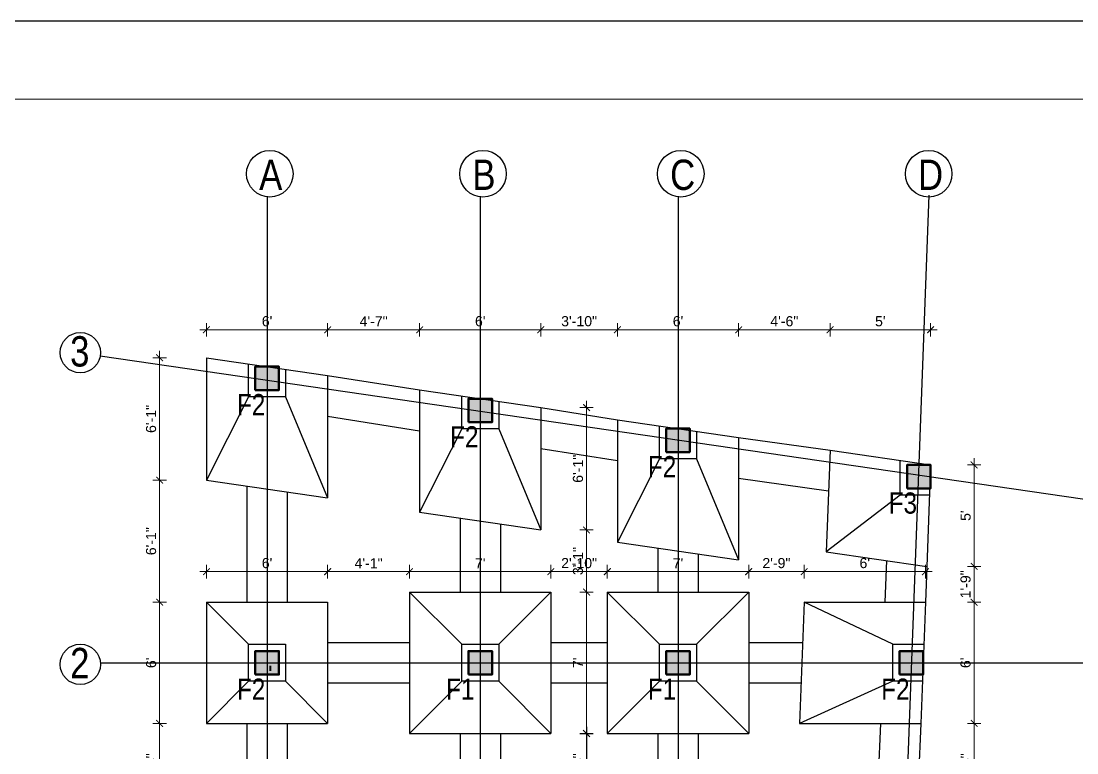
# Model space of a CAD drawing. Header units: inches. Extents: x 149715 to 152893, y -16726 to -14478.
# Drawn here: x 150453 to 151080, y -14913 to -14478 of the extents above; entities that cross this region are included whole.
import ezdxf

# ---------------------------------------------------------------- set-up
doc = ezdxf.new("R2010")
doc.units = ezdxf.units.IN
doc.header["$LTSCALE"] = 0.5
doc.header["$MEASUREMENT"] = 0
doc.header["$PDMODE"] = 66
for name, color, linetype, lineweight in [('C-COLUMN', 1, 'Continuous', 50), ('DIM 1-100', 4, 'Continuous', 13), ('ELE1', 3, 'Continuous', 9), ('Toilet', 7, 'Continuous', 25), ('wall', 1, 'Continuous', 40)]:
    doc.layers.add(name, color=color, linetype=linetype, lineweight=lineweight)
doc.styles.add('ordinary', font='ARIALN.TTF')
doc.styles.get("Standard").update_dxf_attribs({"font": 'arial.ttf'})
doc.dimstyles.new('1 by 96', dxfattribs={"dimtxt": 6, "dimasz": 4, "dimexe": 4, "dimexo": 4, "dimgap": 2, "dimtad": 1, "dimdec": 0, "dimzin": 0, "dimdsep": 46, "dimlunit": 4, "dimtxsty": 'Standard', "dimblk": 'ARCHTICK', "dimcen": 0, "dimdle": 4, "dimadec": 0, "dimazin": 0, "dimtfac": 1, "dimtdec": 0, "dimtix": 1, "dimtofl": 0, "dimtmove": 1, "dimatfit": 3, "dimldrblk": 'ARCHTICK', "dimfxl": 4, "dimfxlon": 1, "dimtolj": 1, "dimtzin": 0, "dimlwd": -1, "dimlwe": -1, "dimarcsym": 0})

# ---------------------------------------------------------------- blocks, each defined once
blk = doc.blocks.new('_ArchTick')
at = {"color": 0, "linetype": 'ByBlock', "const_width": 0.15}
blk.add_lwpolyline([(-0.5, -0.5), (0.5, 0.5)], dxfattribs=at)
blk = doc.blocks.new('*D1144')
at = {"layer": 'Defpoints', "color": 0, "transparency": 16777216}
for p in [(150635.29, -14661.72), (150563.29, -14678.31), (150635.29, -14688.8)]:
    blk.add_point(p, dxfattribs=at)
at = {"layer": 'DIM 1-100', "color": 0, "transparency": 16777216}
for p, q in [((150563.29, -14665.72), (150563.29, -14657.72)), ((150635.29, -14665.72), (150635.29, -14657.72)), ((150559.29, -14661.72), (150639.29, -14661.72))]:
    blk.add_line(p, q, dxfattribs=at)
at = {"layer": 'DIM 1-100', "color": 0, "transparency": 16777216, "xscale": 4, "yscale": 4, "zscale": 4, "rotation": 180}
blk.add_blockref('_ArchTick', (150563.29, -14661.72), dxfattribs=at)
at = {"layer": 'DIM 1-100', "color": 0, "transparency": 16777216, "xscale": 4, "yscale": 4, "zscale": 4}
blk.add_blockref('_ArchTick', (150635.29, -14661.72), dxfattribs=at)
at = {"layer": 'DIM 1-100', "color": 0, "transparency": 16777216, "insert": (150599.29, -14656.66), "char_height": 6, "attachment_point": 5}
blk.add_mtext("\\A1;6'", dxfattribs=at)
blk = doc.blocks.new('*D1145')
at = {"layer": 'Defpoints', "color": 0, "transparency": 16777216}
for p in [(150689.94, -14661.72), (150635.29, -14688.8), (150689.94, -14697.43)]:
    blk.add_point(p, dxfattribs=at)
at = {"layer": 'DIM 1-100', "color": 0, "transparency": 16777216}
for p, q in [((150635.29, -14665.72), (150635.29, -14657.72)), ((150689.94, -14665.72), (150689.94, -14657.72)), ((150631.29, -14661.72), (150693.94, -14661.72))]:
    blk.add_line(p, q, dxfattribs=at)
at = {"layer": 'DIM 1-100', "color": 0, "transparency": 16777216, "xscale": 4, "yscale": 4, "zscale": 4, "rotation": 180}
blk.add_blockref('_ArchTick', (150635.29, -14661.72), dxfattribs=at)
at = {"layer": 'DIM 1-100', "color": 0, "transparency": 16777216, "xscale": 4, "yscale": 4, "zscale": 4}
blk.add_blockref('_ArchTick', (150689.94, -14661.72), dxfattribs=at)
at = {"layer": 'DIM 1-100', "color": 0, "transparency": 16777216, "insert": (150662.61, -14656.72), "char_height": 6, "attachment_point": 5}
blk.add_mtext('\\A1;4\'-7"', dxfattribs=at)
blk = doc.blocks.new('*D1146')
at = {"layer": 'Defpoints', "color": 0, "transparency": 16777216}
for p in [(150761.94, -14661.72), (150689.94, -14697.43), (150761.94, -14707.93)]:
    blk.add_point(p, dxfattribs=at)
at = {"layer": 'DIM 1-100', "color": 0, "transparency": 16777216}
for p, q in [((150689.94, -14665.72), (150689.94, -14657.72)), ((150761.94, -14665.72), (150761.94, -14657.72)), ((150685.94, -14661.72), (150765.94, -14661.72))]:
    blk.add_line(p, q, dxfattribs=at)
at = {"layer": 'DIM 1-100', "color": 0, "transparency": 16777216, "xscale": 4, "yscale": 4, "zscale": 4, "rotation": 180}
blk.add_blockref('_ArchTick', (150689.94, -14661.72), dxfattribs=at)
at = {"layer": 'DIM 1-100', "color": 0, "transparency": 16777216, "xscale": 4, "yscale": 4, "zscale": 4}
blk.add_blockref('_ArchTick', (150761.94, -14661.72), dxfattribs=at)
at = {"layer": 'DIM 1-100', "color": 0, "transparency": 16777216, "insert": (150725.94, -14656.66), "char_height": 6, "attachment_point": 5}
blk.add_mtext("\\A1;6'", dxfattribs=at)
blk = doc.blocks.new('*D1147')
at = {"layer": 'Defpoints', "color": 0, "transparency": 16777216}
for p in [(150807.44, -14661.72), (150761.94, -14707.93), (150807.44, -14715.17)]:
    blk.add_point(p, dxfattribs=at)
at = {"layer": 'DIM 1-100', "color": 0, "transparency": 16777216}
for p, q in [((150761.94, -14665.72), (150761.94, -14657.72)), ((150807.44, -14665.72), (150807.44, -14657.72)), ((150757.94, -14661.72), (150811.44, -14661.72))]:
    blk.add_line(p, q, dxfattribs=at)
at = {"layer": 'DIM 1-100', "color": 0, "transparency": 16777216, "xscale": 4, "yscale": 4, "zscale": 4, "rotation": 180}
blk.add_blockref('_ArchTick', (150761.94, -14661.72), dxfattribs=at)
at = {"layer": 'DIM 1-100', "color": 0, "transparency": 16777216, "xscale": 4, "yscale": 4, "zscale": 4}
blk.add_blockref('_ArchTick', (150807.44, -14661.72), dxfattribs=at)
at = {"layer": 'DIM 1-100', "color": 0, "transparency": 16777216, "insert": (150784.69, -14656.66), "char_height": 6, "attachment_point": 5}
blk.add_mtext('\\A1;3\'-10"', dxfattribs=at)
blk = doc.blocks.new('*D1148')
at = {"layer": 'Defpoints', "color": 0, "transparency": 16777216}
for p in [(150879.44, -14661.72), (150807.44, -14715.17), (150879.44, -14725.67)]:
    blk.add_point(p, dxfattribs=at)
at = {"layer": 'DIM 1-100', "color": 0, "transparency": 16777216}
for p, q in [((150807.44, -14665.72), (150807.44, -14657.72)), ((150879.44, -14665.72), (150879.44, -14657.72)), ((150803.44, -14661.72), (150883.44, -14661.72))]:
    blk.add_line(p, q, dxfattribs=at)
at = {"layer": 'DIM 1-100', "color": 0, "transparency": 16777216, "xscale": 4, "yscale": 4, "zscale": 4, "rotation": 180}
blk.add_blockref('_ArchTick', (150807.44, -14661.72), dxfattribs=at)
at = {"layer": 'DIM 1-100', "color": 0, "transparency": 16777216, "xscale": 4, "yscale": 4, "zscale": 4}
blk.add_blockref('_ArchTick', (150879.44, -14661.72), dxfattribs=at)
at = {"layer": 'DIM 1-100', "color": 0, "transparency": 16777216, "insert": (150843.44, -14656.66), "char_height": 6, "attachment_point": 5}
blk.add_mtext("\\A1;6'", dxfattribs=at)
blk = doc.blocks.new('*D1149')
at = {"layer": 'Defpoints', "color": 0, "transparency": 16777216}
for p in [(150933.78, -14661.72), (150879.44, -14725.67), (150933.78, -14733.32)]:
    blk.add_point(p, dxfattribs=at)
at = {"layer": 'DIM 1-100', "color": 0, "transparency": 16777216}
for p, q in [((150879.44, -14665.72), (150879.44, -14657.72)), ((150933.78, -14665.72), (150933.78, -14657.72)), ((150875.44, -14661.72), (150937.78, -14661.72))]:
    blk.add_line(p, q, dxfattribs=at)
at = {"layer": 'DIM 1-100', "color": 0, "transparency": 16777216, "xscale": 4, "yscale": 4, "zscale": 4, "rotation": 180}
blk.add_blockref('_ArchTick', (150879.44, -14661.72), dxfattribs=at)
at = {"layer": 'DIM 1-100', "color": 0, "transparency": 16777216, "xscale": 4, "yscale": 4, "zscale": 4}
blk.add_blockref('_ArchTick', (150933.78, -14661.72), dxfattribs=at)
at = {"layer": 'DIM 1-100', "color": 0, "transparency": 16777216, "insert": (150906.61, -14656.66), "char_height": 6, "attachment_point": 5}
blk.add_mtext('\\A1;4\'-6"', dxfattribs=at)
blk = doc.blocks.new('*D1150')
at = {"layer": 'Defpoints', "color": 0, "transparency": 16777216}
for p in [(150993.5, -14661.72), (150933.78, -14733.32), (150993.5, -14742.03)]:
    blk.add_point(p, dxfattribs=at)
at = {"layer": 'DIM 1-100', "color": 0, "transparency": 16777216}
for p, q in [((150933.78, -14665.72), (150933.78, -14657.72)), ((150993.5, -14665.72), (150993.5, -14657.72)), ((150929.78, -14661.72), (150997.5, -14661.72))]:
    blk.add_line(p, q, dxfattribs=at)
at = {"layer": 'DIM 1-100', "color": 0, "transparency": 16777216, "xscale": 4, "yscale": 4, "zscale": 4, "rotation": 180}
blk.add_blockref('_ArchTick', (150933.78, -14661.72), dxfattribs=at)
at = {"layer": 'DIM 1-100', "color": 0, "transparency": 16777216, "xscale": 4, "yscale": 4, "zscale": 4}
blk.add_blockref('_ArchTick', (150993.5, -14661.72), dxfattribs=at)
at = {"layer": 'DIM 1-100', "color": 0, "transparency": 16777216, "insert": (150963.64, -14656.67), "char_height": 6, "attachment_point": 5}
blk.add_mtext("\\A1;5'", dxfattribs=at)
blk = doc.blocks.new('*D1151')
at = {"layer": 'Defpoints', "color": 0, "transparency": 16777216}
for p in [(150563.29, -14678.31), (150535.46, -14751.07), (150563.29, -14751.07)]:
    blk.add_point(p, dxfattribs=at)
at = {"layer": 'DIM 1-100', "color": 0, "transparency": 16777216}
for p, q in [((150535.46, -14674.31), (150535.46, -14755.07)), ((150539.46, -14678.31), (150531.46, -14678.31)), ((150539.46, -14751.07), (150531.46, -14751.07))]:
    blk.add_line(p, q, dxfattribs=at)
at = {"layer": 'DIM 1-100', "color": 0, "transparency": 16777216, "xscale": 4, "yscale": 4, "zscale": 4}
for p, rotation in [((150535.46, -14678.31), 90), ((150535.46, -14751.07), 270)]:
    blk.add_blockref('_ArchTick', p, dxfattribs=dict(at, rotation=rotation))
at = {"layer": 'DIM 1-100', "color": 0, "transparency": 16777216, "insert": (150530.4, -14714.69), "char_height": 6, "attachment_point": 5, "rotation": 90}
blk.add_mtext('\\A1;6\'-1"', dxfattribs=at)
blk = doc.blocks.new('*D1152')
at = {"layer": 'Defpoints', "color": 0, "transparency": 16777216}
for p in [(150563.29, -14751.07), (150535.46, -14823.62), (150563.29, -14823.62)]:
    blk.add_point(p, dxfattribs=at)
at = {"layer": 'DIM 1-100', "color": 0, "transparency": 16777216}
for p, q in [((150539.46, -14751.07), (150531.46, -14751.07)), ((150535.46, -14747.07), (150535.46, -14827.62)), ((150539.46, -14823.62), (150531.46, -14823.62))]:
    blk.add_line(p, q, dxfattribs=at)
at = {"layer": 'DIM 1-100', "color": 0, "transparency": 16777216, "xscale": 4, "yscale": 4, "zscale": 4}
for p, rotation in [((150535.46, -14751.07), 90), ((150535.46, -14823.62), 270)]:
    blk.add_blockref('_ArchTick', p, dxfattribs=dict(at, rotation=rotation))
at = {"layer": 'DIM 1-100', "color": 0, "transparency": 16777216, "insert": (150530.4, -14787.35), "char_height": 6, "attachment_point": 5, "rotation": 90}
blk.add_mtext('\\A1;6\'-1"', dxfattribs=at)
blk = doc.blocks.new('*D1153')
at = {"layer": 'Defpoints', "color": 0, "transparency": 16777216}
for p in [(150563.29, -14823.62), (150535.46, -14895.62), (150563.29, -14895.62)]:
    blk.add_point(p, dxfattribs=at)
at = {"layer": 'DIM 1-100', "color": 0, "transparency": 16777216}
for p, q in [((150535.46, -14819.62), (150535.46, -14899.62)), ((150539.46, -14823.62), (150531.46, -14823.62)), ((150539.46, -14895.62), (150531.46, -14895.62))]:
    blk.add_line(p, q, dxfattribs=at)
at = {"layer": 'DIM 1-100', "color": 0, "transparency": 16777216, "xscale": 4, "yscale": 4, "zscale": 4}
for p, rotation in [((150535.46, -14823.62), 90), ((150535.46, -14895.62), 270)]:
    blk.add_blockref('_ArchTick', p, dxfattribs=dict(at, rotation=rotation))
at = {"layer": 'DIM 1-100', "color": 0, "transparency": 16777216, "insert": (150530.4, -14859.62), "char_height": 6, "attachment_point": 5, "rotation": 90}
blk.add_mtext("\\A1;6'", dxfattribs=at)
blk = doc.blocks.new('*D1154')
at = {"layer": 'Defpoints', "color": 0, "transparency": 16777216}
for p in [(150563.29, -14895.62), (150535.46, -14947.86), (150569.29, -14947.86)]:
    blk.add_point(p, dxfattribs=at)
at = {"layer": 'DIM 1-100', "color": 0, "transparency": 16777216}
for p, q in [((150539.46, -14895.62), (150531.46, -14895.62)), ((150535.46, -14891.62), (150535.46, -14951.86)), ((150539.46, -14947.86), (150531.46, -14947.86))]:
    blk.add_line(p, q, dxfattribs=at)
at = {"layer": 'DIM 1-100', "color": 0, "transparency": 16777216, "xscale": 4, "yscale": 4, "zscale": 4}
for p, rotation in [((150535.46, -14895.62), 90), ((150535.46, -14947.86), 270)]:
    blk.add_blockref('_ArchTick', p, dxfattribs=dict(at, rotation=rotation))
at = {"layer": 'DIM 1-100', "color": 0, "transparency": 16777216, "insert": (150530.46, -14921.74), "char_height": 6, "attachment_point": 5, "rotation": 90}
blk.add_mtext('\\A1;4\'-4"', dxfattribs=at)
blk = doc.blocks.new('*D1163')
at = {"layer": 'Defpoints', "color": 0, "transparency": 16777216}
for p in [(150993.5, -14742.03), (150991.24, -14802.33), (151019.36, -14802.33)]:
    blk.add_point(p, dxfattribs=at)
at = {"layer": 'DIM 1-100', "color": 0, "transparency": 16777216}
for p, q in [((151019.36, -14738.03), (151019.36, -14806.33)), ((151015.36, -14742.03), (151023.36, -14742.03)), ((151015.36, -14802.33), (151023.36, -14802.33))]:
    blk.add_line(p, q, dxfattribs=at)
at = {"layer": 'DIM 1-100', "color": 0, "transparency": 16777216, "xscale": 4, "yscale": 4, "zscale": 4}
for p, rotation in [((151019.36, -14742.03), 90), ((151019.36, -14802.33), 270)]:
    blk.add_blockref('_ArchTick', p, dxfattribs=dict(at, rotation=rotation))
at = {"layer": 'DIM 1-100', "color": 0, "transparency": 16777216, "insert": (151014.31, -14772.18), "char_height": 6, "attachment_point": 5, "rotation": 90}
blk.add_mtext("\\A1;5'", dxfattribs=at)
blk = doc.blocks.new('*D1164')
at = {"layer": 'Defpoints', "color": 0, "transparency": 16777216}
for p in [(150991.24, -14802.33), (150990.41, -14823.62), (151019.36, -14823.62)]:
    blk.add_point(p, dxfattribs=at)
at = {"layer": 'DIM 1-100', "color": 0, "transparency": 16777216}
for p, q in [((151015.36, -14802.33), (151023.36, -14802.33)), ((151019.36, -14798.33), (151019.36, -14827.62)), ((151015.36, -14823.62), (151023.36, -14823.62))]:
    blk.add_line(p, q, dxfattribs=at)
at = {"layer": 'DIM 1-100', "color": 0, "transparency": 16777216, "xscale": 4, "yscale": 4, "zscale": 4}
for p, rotation in [((151019.36, -14802.33), 90), ((151019.36, -14823.62), 270)]:
    blk.add_blockref('_ArchTick', p, dxfattribs=dict(at, rotation=rotation))
at = {"layer": 'DIM 1-100', "color": 0, "transparency": 16777216, "insert": (151014.29, -14812.98), "char_height": 6, "attachment_point": 5, "rotation": 90}
blk.add_mtext('\\A1;1\'-9"', dxfattribs=at)
blk = doc.blocks.new('*D1165')
at = {"layer": 'Defpoints', "color": 0, "transparency": 16777216}
for p in [(150990.41, -14823.62), (150987.71, -14895.62), (151019.36, -14895.62)]:
    blk.add_point(p, dxfattribs=at)
at = {"layer": 'DIM 1-100', "color": 0, "transparency": 16777216}
for p, q in [((151019.36, -14819.62), (151019.36, -14899.62)), ((151015.36, -14823.62), (151023.36, -14823.62)), ((151015.36, -14895.62), (151023.36, -14895.62))]:
    blk.add_line(p, q, dxfattribs=at)
at = {"layer": 'DIM 1-100', "color": 0, "transparency": 16777216, "xscale": 4, "yscale": 4, "zscale": 4}
for p, rotation in [((151019.36, -14823.62), 90), ((151019.36, -14895.62), 270)]:
    blk.add_blockref('_ArchTick', p, dxfattribs=dict(at, rotation=rotation))
at = {"layer": 'DIM 1-100', "color": 0, "transparency": 16777216, "insert": (151014.29, -14859.62), "char_height": 6, "attachment_point": 5, "rotation": 90}
blk.add_mtext("\\A1;6'", dxfattribs=at)
blk = doc.blocks.new('*D1166')
at = {"layer": 'Defpoints', "color": 0, "transparency": 16777216}
for p in [(150987.71, -14895.62), (150985.52, -14947.86), (151019.36, -14947.86)]:
    blk.add_point(p, dxfattribs=at)
at = {"layer": 'DIM 1-100', "color": 0, "transparency": 16777216}
for p, q in [((151015.36, -14895.62), (151023.36, -14895.62)), ((151019.36, -14891.62), (151019.36, -14951.86)), ((151015.36, -14947.86), (151023.36, -14947.86))]:
    blk.add_line(p, q, dxfattribs=at)
at = {"layer": 'DIM 1-100', "color": 0, "transparency": 16777216, "xscale": 4, "yscale": 4, "zscale": 4}
for p, rotation in [((151019.36, -14895.62), 90), ((151019.36, -14947.86), 270)]:
    blk.add_blockref('_ArchTick', p, dxfattribs=dict(at, rotation=rotation))
at = {"layer": 'DIM 1-100', "color": 0, "transparency": 16777216, "insert": (151014.36, -14921.74), "char_height": 6, "attachment_point": 5, "rotation": 90}
blk.add_mtext('\\A1;4\'-4"', dxfattribs=at)
blk = doc.blocks.new('*D1168')
at = {"layer": 'Defpoints', "color": 0, "transparency": 16777216}
for p in [(150635.29, -14805.46), (150563.29, -14823.62), (150635.29, -14823.62)]:
    blk.add_point(p, dxfattribs=at)
at = {"layer": 'DIM 1-100', "color": 0, "transparency": 16777216}
for p, q in [((150563.29, -14809.46), (150563.29, -14801.46)), ((150635.29, -14809.46), (150635.29, -14801.46)), ((150559.29, -14805.46), (150639.29, -14805.46))]:
    blk.add_line(p, q, dxfattribs=at)
at = {"layer": 'DIM 1-100', "color": 0, "transparency": 16777216, "xscale": 4, "yscale": 4, "zscale": 4, "rotation": 180}
blk.add_blockref('_ArchTick', (150563.29, -14805.46), dxfattribs=at)
at = {"layer": 'DIM 1-100', "color": 0, "transparency": 16777216, "xscale": 4, "yscale": 4, "zscale": 4}
blk.add_blockref('_ArchTick', (150635.29, -14805.46), dxfattribs=at)
at = {"layer": 'DIM 1-100', "color": 0, "transparency": 16777216, "insert": (150599.29, -14800.4), "char_height": 6, "attachment_point": 5}
blk.add_mtext("\\A1;6'", dxfattribs=at)
blk = doc.blocks.new('*D1169')
at = {"layer": 'Defpoints', "color": 0, "transparency": 16777216}
for p in [(150683.94, -14805.46), (150683.94, -14817.62), (150635.29, -14823.62)]:
    blk.add_point(p, dxfattribs=at)
at = {"layer": 'DIM 1-100', "color": 0, "transparency": 16777216}
for p, q in [((150635.29, -14809.46), (150635.29, -14801.46)), ((150683.94, -14809.46), (150683.94, -14801.46)), ((150631.29, -14805.46), (150687.94, -14805.46))]:
    blk.add_line(p, q, dxfattribs=at)
at = {"layer": 'DIM 1-100', "color": 0, "transparency": 16777216, "xscale": 4, "yscale": 4, "zscale": 4, "rotation": 180}
blk.add_blockref('_ArchTick', (150635.29, -14805.46), dxfattribs=at)
at = {"layer": 'DIM 1-100', "color": 0, "transparency": 16777216, "xscale": 4, "yscale": 4, "zscale": 4}
blk.add_blockref('_ArchTick', (150683.94, -14805.46), dxfattribs=at)
at = {"layer": 'DIM 1-100', "color": 0, "transparency": 16777216, "insert": (150659.61, -14800.45), "char_height": 6, "attachment_point": 5}
blk.add_mtext('\\A1;4\'-1"', dxfattribs=at)
blk = doc.blocks.new('*D1170')
at = {"layer": 'Defpoints', "color": 0, "transparency": 16777216}
for p in [(150767.94, -14805.46), (150683.94, -14817.62), (150767.94, -14817.62)]:
    blk.add_point(p, dxfattribs=at)
at = {"layer": 'DIM 1-100', "color": 0, "transparency": 16777216}
for p, q in [((150683.94, -14809.46), (150683.94, -14801.46)), ((150767.94, -14809.46), (150767.94, -14801.46)), ((150679.94, -14805.46), (150771.94, -14805.46))]:
    blk.add_line(p, q, dxfattribs=at)
at = {"layer": 'DIM 1-100', "color": 0, "transparency": 16777216, "xscale": 4, "yscale": 4, "zscale": 4, "rotation": 180}
blk.add_blockref('_ArchTick', (150683.94, -14805.46), dxfattribs=at)
at = {"layer": 'DIM 1-100', "color": 0, "transparency": 16777216, "xscale": 4, "yscale": 4, "zscale": 4}
blk.add_blockref('_ArchTick', (150767.94, -14805.46), dxfattribs=at)
at = {"layer": 'DIM 1-100', "color": 0, "transparency": 16777216, "insert": (150725.94, -14800.46), "char_height": 6, "attachment_point": 5}
blk.add_mtext("\\A1;7'", dxfattribs=at)
blk = doc.blocks.new('*D1171')
at = {"layer": 'Defpoints', "color": 0, "transparency": 16777216}
for p in [(150801.44, -14805.46), (150767.94, -14817.62), (150801.44, -14817.62)]:
    blk.add_point(p, dxfattribs=at)
at = {"layer": 'DIM 1-100', "color": 0, "transparency": 16777216}
for p, q in [((150767.94, -14809.46), (150767.94, -14801.46)), ((150801.44, -14809.46), (150801.44, -14801.46)), ((150763.94, -14805.46), (150805.44, -14805.46))]:
    blk.add_line(p, q, dxfattribs=at)
at = {"layer": 'DIM 1-100', "color": 0, "transparency": 16777216, "xscale": 4, "yscale": 4, "zscale": 4, "rotation": 180}
blk.add_blockref('_ArchTick', (150767.94, -14805.46), dxfattribs=at)
at = {"layer": 'DIM 1-100', "color": 0, "transparency": 16777216, "xscale": 4, "yscale": 4, "zscale": 4}
blk.add_blockref('_ArchTick', (150801.44, -14805.46), dxfattribs=at)
at = {"layer": 'DIM 1-100', "color": 0, "transparency": 16777216, "insert": (150784.69, -14800.4), "char_height": 6, "attachment_point": 5}
blk.add_mtext('\\A1;2\'-10"', dxfattribs=at)
blk = doc.blocks.new('*D1172')
at = {"layer": 'Defpoints', "color": 0, "transparency": 16777216}
for p in [(150885.44, -14805.46), (150801.44, -14817.62), (150885.44, -14817.62)]:
    blk.add_point(p, dxfattribs=at)
at = {"layer": 'DIM 1-100', "color": 0, "transparency": 16777216}
for p, q in [((150801.44, -14809.46), (150801.44, -14801.46)), ((150885.44, -14809.46), (150885.44, -14801.46)), ((150797.44, -14805.46), (150889.44, -14805.46))]:
    blk.add_line(p, q, dxfattribs=at)
at = {"layer": 'DIM 1-100', "color": 0, "transparency": 16777216, "xscale": 4, "yscale": 4, "zscale": 4, "rotation": 180}
blk.add_blockref('_ArchTick', (150801.44, -14805.46), dxfattribs=at)
at = {"layer": 'DIM 1-100', "color": 0, "transparency": 16777216, "xscale": 4, "yscale": 4, "zscale": 4}
blk.add_blockref('_ArchTick', (150885.44, -14805.46), dxfattribs=at)
at = {"layer": 'DIM 1-100', "color": 0, "transparency": 16777216, "insert": (150843.44, -14800.46), "char_height": 6, "attachment_point": 5}
blk.add_mtext("\\A1;7'", dxfattribs=at)
blk = doc.blocks.new('*D1173')
at = {"layer": 'Defpoints', "color": 0, "transparency": 16777216}
for p in [(150918.36, -14805.46), (150885.44, -14817.62), (150918.36, -14823.62)]:
    blk.add_point(p, dxfattribs=at)
at = {"layer": 'DIM 1-100', "color": 0, "transparency": 16777216}
for p, q in [((150885.44, -14809.46), (150885.44, -14801.46)), ((150918.36, -14809.46), (150918.36, -14801.46)), ((150881.44, -14805.46), (150922.36, -14805.46))]:
    blk.add_line(p, q, dxfattribs=at)
at = {"layer": 'DIM 1-100', "color": 0, "transparency": 16777216, "xscale": 4, "yscale": 4, "zscale": 4, "rotation": 180}
blk.add_blockref('_ArchTick', (150885.44, -14805.46), dxfattribs=at)
at = {"layer": 'DIM 1-100', "color": 0, "transparency": 16777216, "xscale": 4, "yscale": 4, "zscale": 4}
blk.add_blockref('_ArchTick', (150918.36, -14805.46), dxfattribs=at)
at = {"layer": 'DIM 1-100', "color": 0, "transparency": 16777216, "insert": (150901.9, -14800.4), "char_height": 6, "attachment_point": 5}
blk.add_mtext('\\A1;2\'-9"', dxfattribs=at)
blk = doc.blocks.new('*D1174')
at = {"layer": 'Defpoints', "color": 0, "transparency": 16777216}
for p in [(150990.41, -14805.46), (150918.36, -14823.62), (150990.41, -14823.62)]:
    blk.add_point(p, dxfattribs=at)
at = {"layer": 'DIM 1-100', "color": 0, "transparency": 16777216}
for p, q in [((150918.36, -14809.46), (150918.36, -14801.46)), ((150990.41, -14809.46), (150990.41, -14801.46)), ((150914.36, -14805.46), (150994.41, -14805.46))]:
    blk.add_line(p, q, dxfattribs=at)
at = {"layer": 'DIM 1-100', "color": 0, "transparency": 16777216, "xscale": 4, "yscale": 4, "zscale": 4, "rotation": 180}
blk.add_blockref('_ArchTick', (150918.36, -14805.46), dxfattribs=at)
at = {"layer": 'DIM 1-100', "color": 0, "transparency": 16777216, "xscale": 4, "yscale": 4, "zscale": 4}
blk.add_blockref('_ArchTick', (150990.41, -14805.46), dxfattribs=at)
at = {"layer": 'DIM 1-100', "color": 0, "transparency": 16777216, "insert": (150954.38, -14800.4), "char_height": 6, "attachment_point": 5}
blk.add_mtext("\\A1;6'", dxfattribs=at)
blk = doc.blocks.new('*D1175')
at = {"layer": 'Defpoints', "color": 0, "transparency": 16777216}
for p in [(150761.94, -14707.93), (150761.94, -14780.69), (150789.09, -14780.69)]:
    blk.add_point(p, dxfattribs=at)
at = {"layer": 'DIM 1-100', "color": 0, "transparency": 16777216}
for p, q in [((150785.09, -14707.93), (150793.09, -14707.93)), ((150789.09, -14703.93), (150789.09, -14784.69)), ((150785.09, -14780.69), (150793.09, -14780.69))]:
    blk.add_line(p, q, dxfattribs=at)
at = {"layer": 'DIM 1-100', "color": 0, "transparency": 16777216, "xscale": 4, "yscale": 4, "zscale": 4}
for p, rotation in [((150789.09, -14707.93), 90), ((150789.09, -14780.69), 270)]:
    blk.add_blockref('_ArchTick', p, dxfattribs=dict(at, rotation=rotation))
at = {"layer": 'DIM 1-100', "color": 0, "transparency": 16777216, "insert": (150784.02, -14744.31), "char_height": 6, "attachment_point": 5, "rotation": 90}
blk.add_mtext('\\A1;6\'-1"', dxfattribs=at)
blk = doc.blocks.new('*D1176')
at = {"layer": 'Defpoints', "color": 0, "transparency": 16777216}
for p in [(150761.94, -14780.69), (150767.94, -14817.62), (150789.09, -14817.62)]:
    blk.add_point(p, dxfattribs=at)
at = {"layer": 'DIM 1-100', "color": 0, "transparency": 16777216}
for p, q in [((150789.09, -14776.69), (150789.09, -14821.62)), ((150785.09, -14780.69), (150793.09, -14780.69)), ((150785.09, -14817.62), (150793.09, -14817.62))]:
    blk.add_line(p, q, dxfattribs=at)
at = {"layer": 'DIM 1-100', "color": 0, "transparency": 16777216, "xscale": 4, "yscale": 4, "zscale": 4}
for p, rotation in [((150789.09, -14780.69), 90), ((150789.09, -14817.62), 270)]:
    blk.add_blockref('_ArchTick', p, dxfattribs=dict(at, rotation=rotation))
at = {"layer": 'DIM 1-100', "color": 0, "transparency": 16777216, "insert": (150784.02, -14799.16), "char_height": 6, "attachment_point": 5, "rotation": 90}
blk.add_mtext('\\A1;3\'-1"', dxfattribs=at)
blk = doc.blocks.new('*D1177')
at = {"layer": 'Defpoints', "color": 0, "transparency": 16777216}
for p in [(150767.94, -14817.62), (150767.94, -14901.62), (150789.09, -14901.62)]:
    blk.add_point(p, dxfattribs=at)
at = {"layer": 'DIM 1-100', "color": 0, "transparency": 16777216}
for p, q in [((150789.09, -14813.62), (150789.09, -14905.62)), ((150785.09, -14817.62), (150793.09, -14817.62)), ((150785.09, -14901.62), (150793.09, -14901.62))]:
    blk.add_line(p, q, dxfattribs=at)
at = {"layer": 'DIM 1-100', "color": 0, "transparency": 16777216, "xscale": 4, "yscale": 4, "zscale": 4}
for p, rotation in [((150789.09, -14817.62), 90), ((150789.09, -14901.62), 270)]:
    blk.add_blockref('_ArchTick', p, dxfattribs=dict(at, rotation=rotation))
at = {"layer": 'DIM 1-100', "color": 0, "transparency": 16777216, "insert": (150784.09, -14859.62), "char_height": 6, "attachment_point": 5, "rotation": 90}
blk.add_mtext("\\A1;7'", dxfattribs=at)
blk = doc.blocks.new('*D1178')
at = {"color": 0, "transparency": 16777216}
for p, q in [((150785.09, -14901.62), (150793.09, -14901.62)), ((150789.09, -14897.62), (150789.09, -14945.86)), ((150785.09, -14941.86), (150793.09, -14941.86))]:
    blk.add_line(p, q, dxfattribs=at)
at = {"layer": 'Defpoints', "color": 0, "transparency": 16777216}
for p in [(150767.94, -14901.62), (150761.94, -14941.86), (150789.09, -14941.86)]:
    blk.add_point(p, dxfattribs=at)
at = {"color": 0, "transparency": 16777216, "xscale": 4, "yscale": 4, "zscale": 4}
for p, rotation in [((150789.09, -14901.62), 90), ((150789.09, -14941.86), 270)]:
    blk.add_blockref('_ArchTick', p, dxfattribs=dict(at, rotation=rotation))
at = {"color": 0, "transparency": 16777216, "insert": (150784.02, -14921.74), "char_height": 6, "attachment_point": 5, "rotation": 90}
blk.add_mtext('\\A1;3\'-4"', dxfattribs=at)

msp = doc.modelspace()

# ---------------------------------------------------------------- hatches: boundary and pattern name
at = {"layer": 'C-COLUMN'}
h = msp.add_hatch(color=256, dxfattribs=at)
h.dxf.hatch_style = 1
h.paths.add_polyline_path([(150606.29, -14683.56), (150592.29, -14683.56), (150592.29, -14697.56), (150606.29, -14697.56)])
h = msp.add_hatch(color=256, dxfattribs=at)
h.dxf.hatch_style = 1
h.paths.add_polyline_path([(150732.94, -14702.68), (150718.94, -14702.68), (150718.94, -14716.68), (150732.94, -14716.68)])
h = msp.add_hatch(color=256, dxfattribs=at)
h.dxf.hatch_style = 1
h.paths.add_polyline_path([(150850.44, -14720.42), (150836.44, -14720.42), (150836.44, -14734.42), (150850.44, -14734.42)])
h = msp.add_hatch(color=256, dxfattribs=at)
h.dxf.hatch_style = 1
h.paths.add_polyline_path([(150993.5, -14742.03), (150979.5, -14742.03), (150979.5, -14756.03), (150993.5, -14756.03)])
h = msp.add_hatch(color=256, dxfattribs=at)
h.dxf.hatch_style = 1
h.paths.add_polyline_path([(150606.29, -14852.62), (150592.29, -14852.62), (150592.29, -14866.62), (150606.29, -14866.62)])
h = msp.add_hatch(color=256, dxfattribs=at)
h.dxf.hatch_style = 1
h.paths.add_polyline_path([(150732.94, -14852.62), (150718.94, -14852.62), (150718.94, -14866.62), (150732.94, -14866.62)])
h = msp.add_hatch(color=256, dxfattribs=at)
h.dxf.hatch_style = 1
h.paths.add_polyline_path([(150850.44, -14852.62), (150836.44, -14852.62), (150836.44, -14866.62), (150850.44, -14866.62)])
h = msp.add_hatch(color=256, dxfattribs=at)
h.dxf.hatch_style = 1
h.paths.add_polyline_path([(150989.06, -14852.62), (150975.06, -14852.62), (150975.06, -14866.62), (150989.06, -14866.62)])

# ---------------------------------------------------------------- linework, layer by layer
for p, q in [((150599.29, -14582.31), (150599.29, -14970.86)), ((150725.94, -14582.31), (150725.94, -15069.94)), ((150843.44, -14582.31), (150843.44, -15069.94)), ((150992.51, -14581.71), (150974.17, -15070.98)), ((150563.29, -14678.31), (150563.29, -14751.07)), ((150635.29, -14688.8), (150635.29, -14761.56)), ((150635.29, -14688.8), (150689.94, -14697.43)), ((150689.94, -14697.43), (150689.94, -14770.19)), ((150761.94, -14707.93), (150761.94, -14780.69)), ((150761.94, -14707.93), (150807.44, -14715.17)), ((150635.29, -14713.1), (150689.94, -14721.73)), ((150807.44, -14715.17), (150807.44, -14787.93)), ((150879.44, -14725.67), (150879.44, -14798.43)), ((150879.44, -14725.67), (150933.78, -14733.32)), ((150761.94, -14732.23), (150807.44, -14739.48)), ((150933.78, -14733.32), (150931.52, -14793.63)), ((150993.5, -14742.03), (150991.24, -14802.33)), ((150879.44, -14749.9), (150932.88, -14757.43)), ((150587.29, -14754.57), (150587.29, -14823.62)), ((150611.29, -14758.07), (150611.29, -14823.62)), ((150713.94, -14773.69), (150713.94, -14817.62)), ((150737.94, -14777.19), (150737.94, -14817.62)), ((150831.44, -14791.43), (150831.44, -14817.62)), ((150855.44, -14794.93), (150855.44, -14817.62)), ((150967.36, -14798.85), (150966.39, -14823.62)), ((150991.24, -14802.33), (150990.41, -14823.62)), ((150683.94, -14817.62), (150683.94, -14901.62)), ((150767.94, -14817.62), (150767.94, -14901.62)), ((150801.44, -14817.62), (150801.44, -14901.62)), ((150832.44, -14848.62), (150801.44, -14817.62)), ((150854.44, -14848.62), (150885.44, -14817.62)), ((150885.44, -14817.62), (150885.44, -14901.62)), ((150563.29, -14823.62), (150563.29, -14895.62)), ((150635.29, -14823.62), (150635.29, -14895.62)), ((150918.36, -14823.62), (150915.66, -14895.62)), ((150971.06, -14848.62), (150918.36, -14823.62)), ((150990.41, -14823.62), (150987.71, -14895.62)), ((150832.44, -14870.62), (150801.44, -14901.62)), ((150854.44, -14870.62), (150885.44, -14901.62)), ((150971.06, -14870.62), (150915.66, -14895.62)), ((150587.29, -14895.62), (150587.29, -14947.86)), ((150611.29, -14895.62), (150611.29, -14947.86)), ((150963.69, -14895.62), (150961.5, -14947.86)), ((150987.71, -14895.62), (150985.52, -14947.77)), ((150713.94, -14901.62), (150713.94, -14941.86)), ((150737.94, -14901.62), (150737.94, -14941.86)), ((150831.44, -14901.62), (150831.44, -14941.86)), ((150855.44, -14901.62), (150855.44, -14941.86))]:
    msp.add_line(p, q)
for points in [[(150592.29, -14697.56), (150606.29, -14697.56), (150606.29, -14683.56), (150592.29, -14683.56)], [(150718.94, -14716.68), (150732.94, -14716.68), (150732.94, -14702.68), (150718.94, -14702.68)], [(150836.44, -14734.42), (150850.44, -14734.42), (150850.44, -14720.42), (150836.44, -14720.42)], [(150979.5, -14756.03), (150993.5, -14756.03), (150993.5, -14742.03), (150979.5, -14742.03)], [(150592.29, -14866.62), (150606.29, -14866.62), (150606.29, -14852.62), (150592.29, -14852.62)], [(150718.94, -14866.62), (150732.94, -14866.62), (150732.94, -14852.62), (150718.94, -14852.62)], [(150836.44, -14866.62), (150850.44, -14866.62), (150850.44, -14852.62), (150836.44, -14852.62)], [(150975.06, -14866.62), (150989.06, -14866.62), (150989.06, -14852.62), (150975.06, -14852.62)]]:
    msp.add_lwpolyline(points, close=True, dxfattribs=at)
at = {"layer": 'Defpoints'}
msp.add_lwpolyline([(152892.75, -14478.3), (149715.15, -14478.3), (149715.15, -16726.27), (152892.75, -16726.27)], close=True, dxfattribs=at)
at = {"layer": 'ELE1'}
msp.add_lwpolyline([(149761.47, -14524.62), (152846.43, -14524.62), (152846.43, -16679.95), (149761.47, -16679.95)], close=True, dxfattribs=at)
msp.add_lwpolyline([(149761.47, -14524.62), (152846.43, -14524.62), (152846.43, -16679.95), (149761.47, -16679.95)], close=True, dxfattribs=at)
at = {"layer": 'Toilet'}
for p, q in [((150500.18, -14677.13), (151106.75, -14765.53)), ((150563.29, -14678.31), (150635.29, -14688.8)), ((150588.29, -14701.56), (150563.29, -14751.07)), ((150610.29, -14701.56), (150635.29, -14761.56)), ((150689.94, -14697.43), (150761.94, -14707.93)), ((150714.94, -14720.68), (150689.94, -14770.19)), ((150736.94, -14720.68), (150761.94, -14780.69)), ((150807.44, -14715.17), (150879.44, -14725.67)), ((150933.78, -14733.32), (150993.5, -14742.03)), ((150832.44, -14738.42), (150807.44, -14787.93)), ((150854.44, -14738.42), (150879.44, -14798.43)), ((150563.29, -14751.07), (150635.29, -14761.56)), ((150975.5, -14760.03), (150931.52, -14793.63)), ((150689.94, -14770.19), (150761.94, -14780.69)), ((150807.44, -14787.93), (150879.44, -14798.43)), ((150931.52, -14793.63), (150991.24, -14802.33)), ((150683.94, -14817.62), (150767.94, -14817.62)), ((150714.94, -14848.62), (150683.94, -14817.62)), ((150736.94, -14848.62), (150767.94, -14817.62)), ((150801.44, -14817.62), (150885.44, -14817.62)), ((150563.29, -14823.62), (150611.29, -14823.62)), ((150588.29, -14848.62), (150563.29, -14823.62)), ((150611.29, -14823.62), (150635.29, -14823.62)), ((150918.36, -14823.62), (150990.41, -14823.62)), ((150635.29, -14847.62), (150683.94, -14847.62)), ((150767.94, -14847.62), (150801.44, -14847.62)), ((150885.44, -14847.62), (150917.46, -14847.62)), ((150500.29, -14859.62), (151106.91, -14859.62)), ((150588.29, -14870.62), (150563.29, -14895.62)), ((150610.29, -14870.62), (150635.29, -14895.62)), ((150635.29, -14871.62), (150683.94, -14871.62)), ((150714.94, -14870.62), (150683.94, -14901.62)), ((150736.94, -14870.62), (150767.94, -14901.62)), ((150767.94, -14871.62), (150801.44, -14871.62)), ((150885.44, -14871.62), (150916.56, -14871.62)), ((150563.29, -14895.62), (150635.29, -14895.62)), ((150915.66, -14895.62), (150987.71, -14895.62)), ((150683.94, -14901.62), (150767.94, -14901.62)), ((150801.44, -14901.62), (150885.44, -14901.62))]:
    msp.add_line(p, q, dxfattribs=at)
for points in [[(150610.29, -14685.16), (150610.29, -14701.56), (150588.29, -14701.56), (150588.29, -14681.95)], [(150736.94, -14704.28), (150736.94, -14720.68), (150714.94, -14720.68), (150714.94, -14701.08)], [(150854.44, -14722.02), (150854.44, -14738.42), (150832.44, -14738.42), (150832.44, -14718.82)], [(150992.82, -14760.03), (150975.5, -14760.03), (150975.5, -14739.4)], [(150988.65, -14870.62), (150971.06, -14870.62), (150971.06, -14848.62), (150989.47, -14848.62)]]:
    msp.add_lwpolyline(points, dxfattribs=at)
for points in [[(150588.29, -14848.62), (150610.29, -14848.62), (150610.29, -14870.62), (150588.29, -14870.62)], [(150714.94, -14848.62), (150736.94, -14848.62), (150736.94, -14870.62), (150714.94, -14870.62)], [(150832.44, -14848.62), (150854.44, -14848.62), (150854.44, -14870.62), (150832.44, -14870.62)]]:
    msp.add_lwpolyline(points, close=True, dxfattribs=at)
for centre, radius in [((150600.93, -14569.01), 13.84), ((150727.58, -14569.01), 13.84), ((150845.08, -14569.01), 13.84), ((150992.37, -14569.01), 13.84), ((150488.33, -14675.3), 12), ((150488.33, -14860.53), 12)]:
    msp.add_circle(centre, radius, dxfattribs=at)
at = {"layer": 'wall'}
for p, q in [((150601.29, -14864.38), (150601.29, -14861.38)), ((150723.44, -14866.62), (150728.44, -14866.62))]:
    msp.add_line(p, q, dxfattribs=at)

# ---------------------------------------------------------------- texts
at = {"layer": 'Toilet', "attachment_point": 1, "style": 'ordinary'}
for s, insert, char_height, width in [('A', (150594.61, -14560.61), 18, 45.2776), ('B', (150721.26, -14560.61), 18, 45.2776), ('C', (150838.76, -14560.61), 18, 45.2776), ('D', (150986.05, -14560.61), 18, 45.2776), ('3', (150482.29, -14665.54), 18, 45.2776), ('F2', (150581.39, -14699.91), 12.6, 31.6943), ('F2', (150708.04, -14719.03), 12.6, 31.6943), ('F2', (150825.54, -14736.77), 12.6, 31.6943), ('F3', (150968.6, -14758.38), 12.6, 31.6943), ('2', (150482.29, -14850.77), 18, 45.2776), ('F2', (150581.39, -14868.98), 12.6, 31.6943), ('F1', (150705.68, -14868.98), 12.6, 31.6943), ('F1', (150825.54, -14868.98), 12.6, 31.6943), ('F2', (150964.16, -14868.98), 12.6, 31.6943)]:
    msp.add_mtext(s, dxfattribs=dict(at, insert=insert, char_height=char_height, width=width))

# ---------------------------------------------------------------- dimensions: what is measured, and where the dimension line sits
dim = msp.add_linear_dim(base=(150789.09, -14941.86), p1=(150767.94, -14901.62), p2=(150761.94, -14941.86), angle=90, dimstyle='1 by 96')
dim.commit()
dim.dimension.update_dxf_attribs({"geometry": '*D1178', "text_midpoint": (150784.02, -14921.74)})
at = {"layer": 'DIM 1-100'}
for base, p1, p2, picture, middle in [((150635.29, -14661.72), (150563.29, -14678.31), (150635.29, -14688.8), '*D1144', (150599.29, -14656.66)), ((150689.94, -14661.72), (150635.29, -14688.8), (150689.94, -14697.43), '*D1145', (150662.61, -14656.72)), ((150761.94, -14661.72), (150689.94, -14697.43), (150761.94, -14707.93), '*D1146', (150725.94, -14656.66)), ((150807.43881456, -14661.72224309), (150761.93881456, -14707.92566642), (150807.43881456, -14715.17327036), '*D1147', (150784.68881456, -14656.65675878)), ((150879.44, -14661.72), (150807.44, -14715.17), (150879.44, -14725.67), '*D1148', (150843.44, -14656.66)), ((150933.78, -14661.72), (150879.44, -14725.67), (150933.78, -14733.32), '*D1149', (150906.61, -14656.66)), ((150993.5, -14661.72), (150933.78, -14733.32), (150993.5, -14742.03), '*D1150', (150963.64, -14656.67)), ((150635.29, -14805.46), (150563.29, -14823.62), (150635.29, -14823.62), '*D1168', (150599.29, -14800.4)), ((150801.43881456, -14805.46098551), (150767.93881456, -14817.62461348), (150801.43881456, -14817.62461348), '*D1171', (150784.68881456, -14800.39754759)), ((150918.36, -14805.46), (150885.44, -14817.62), (150918.36, -14823.62), '*D1173', (150901.9, -14800.4)), ((150990.41, -14805.46), (150918.36, -14823.62), (150990.41, -14823.62), '*D1174', (150954.38, -14800.4)), ((150683.94, -14805.46), (150635.29, -14823.62), (150683.94, -14817.62), '*D1169', (150659.61, -14800.45)), ((150767.94, -14805.46), (150683.94, -14817.62), (150767.94, -14817.62), '*D1170', (150725.94, -14800.46)), ((150885.44, -14805.46), (150801.44, -14817.62), (150885.44, -14817.62), '*D1172', (150843.44, -14800.46))]:
    dim = msp.add_linear_dim(base=base, p1=p1, p2=p2, dimstyle='1 by 96', dxfattribs=at)
    dim.commit()
    dim.dimension.update_dxf_attribs({"geometry": picture, "text_midpoint": middle})
for base, p1, p2, picture, middle in [((150535.46, -14751.07), (150563.29, -14678.31), (150563.29, -14751.07), '*D1151', (150530.4, -14714.69)), ((150789.09, -14780.69), (150761.94, -14707.93), (150761.94, -14780.69), '*D1175', (150784.02, -14744.31)), ((151019.36, -14802.33), (150993.5, -14742.03), (150991.24, -14802.33), '*D1163', (151014.31, -14772.18)), ((150535.46, -14823.62), (150563.29, -14751.07), (150563.29, -14823.62), '*D1152', (150530.4, -14787.35)), ((150789.09, -14817.62), (150761.94, -14780.69), (150767.94, -14817.62), '*D1176', (150784.02, -14799.16)), ((151019.36, -14823.62), (150991.24, -14802.33), (150990.41, -14823.62), '*D1164', (151014.29, -14812.98)), ((150789.09, -14901.62), (150767.94, -14817.62), (150767.94, -14901.62), '*D1177', (150784.09, -14859.62)), ((150535.46, -14895.62), (150563.29, -14823.62), (150563.29, -14895.62), '*D1153', (150530.4, -14859.62)), ((151019.36, -14895.62), (150990.41, -14823.62), (150987.71, -14895.62), '*D1165', (151014.29, -14859.62)), ((150535.46, -14947.86), (150563.29, -14895.62), (150569.29, -14947.86), '*D1154', (150530.46, -14921.74)), ((151019.36, -14947.86), (150987.71, -14895.62), (150985.52, -14947.86), '*D1166', (151014.36, -14921.74))]:
    dim = msp.add_linear_dim(base=base, p1=p1, p2=p2, angle=90, dimstyle='1 by 96', dxfattribs=at)
    dim.commit()
    dim.dimension.update_dxf_attribs({"geometry": picture, "text_midpoint": middle})

doc.saveas('drawing.dxf')
